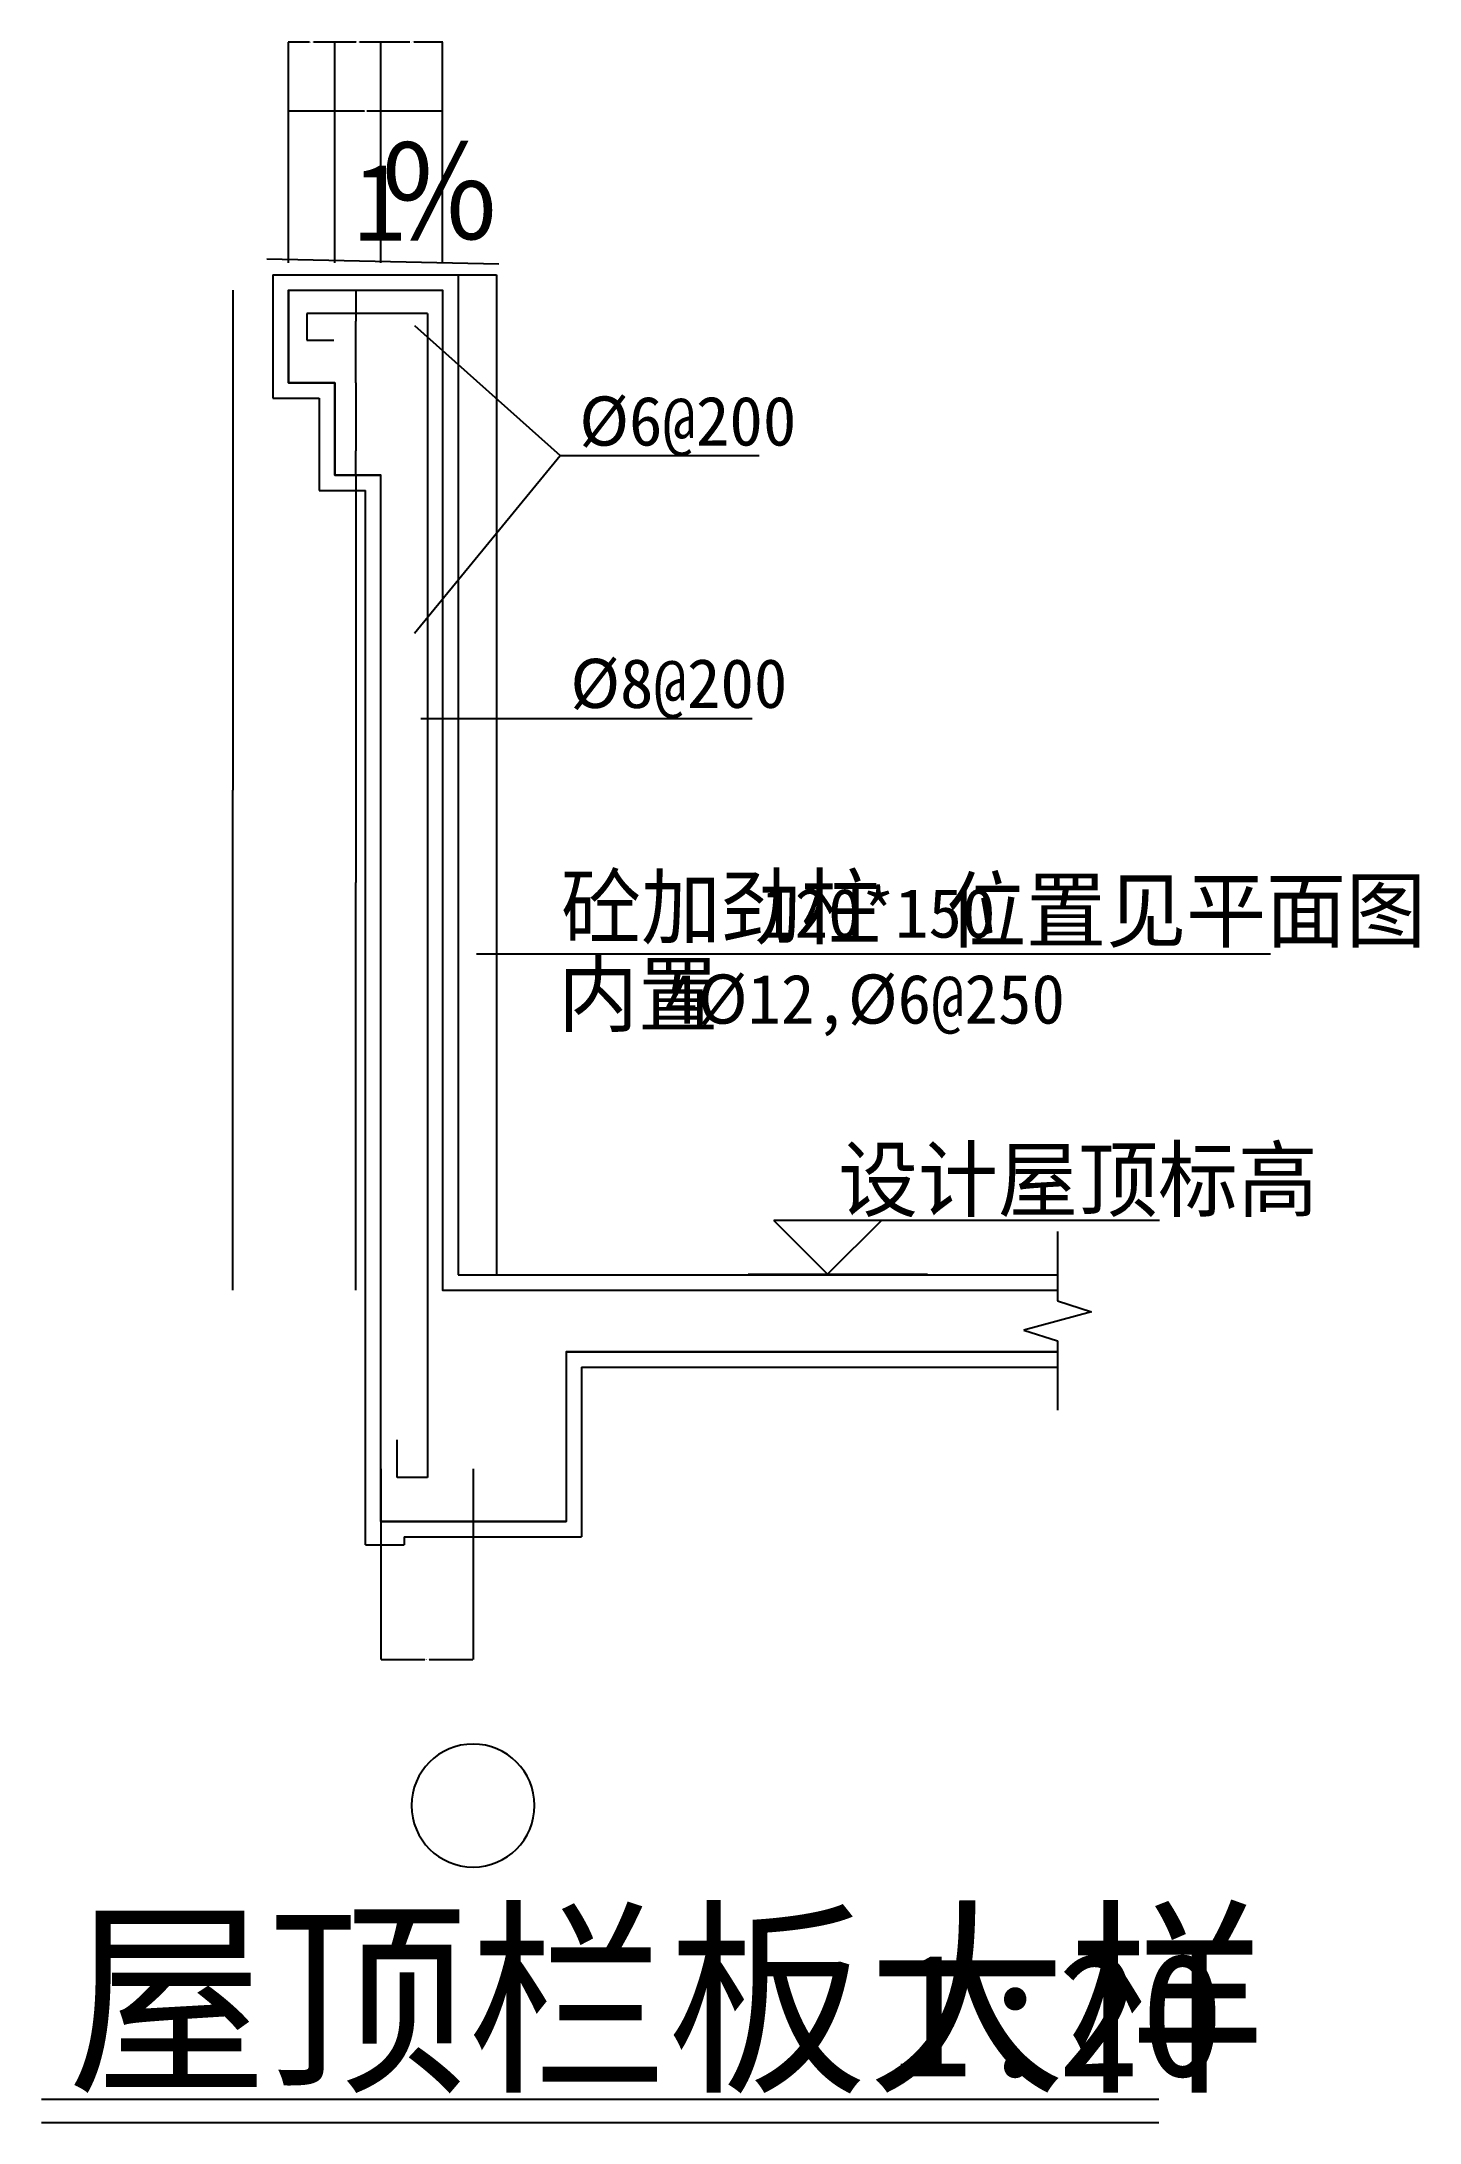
# Model space of a CAD drawing. Header units: metres. Extents: x 13164 to 14956, y 19301 to 22007.
import ezdxf

# ---------------------------------------------------------------- set-up
doc = ezdxf.new("R2010")
doc.units = ezdxf.units.M
for name, color, linetype in [('AXIS', 3, 'Continuous'), ('LINE', 3, 'Continuous'), ('OTHER', 7, 'Continuous'), ('PUB_DIM', 3, 'Continuous'), ('PUB_TEXT', 7, 'Continuous'), ('PUB_WALL', 255, 'Continuous'), ('S_WALL', 255, 'Continuous'), ('WINDOW', 2, 'Continuous')]:
    doc.layers.add(name, color=color, linetype=linetype)
doc.dimstyles.get("Standard").update_dxf_attribs({"dimtxt": 2.5, "dimasz": 2.5, "dimexe": 1.25, "dimexo": 0.625, "dimtad": 1, "dimcen": 2.5, "dimazin": 3, "dimtfac": 1, "dimtmove": 0, "dimatfit": 3})

# ---------------------------------------------------------------- blocks, each defined once
blk = doc.blocks.new('_AXISO')
blk.add_circle((0, 0), 0.5)
blk = doc.blocks.new('_CLOSEDFILLED')
at = {"color": 0, "linetype": 'BYBLOCK'}
blk.add_solid([(-1, 0), (0, 0), (-1, 0)], dxfattribs=at)
blk = doc.blocks.new('*D1')
for p, q in [((13572.54, 21683.15), (13572.54, 21642.91)), ((13572.29, 21642.91), (13572.04, 21642.91)), ((13572.54, 21562.96), (13572.54, 21642.91)), ((13572.54, 21642.91), (13572.54, 21642.91)), ((13572.79, 21642.91), (13573.04, 21642.91))]:
    blk.add_line(p, q)
at = {"layer": 'Defpoints'}
for p in [(13572.54, 21683.15), (13572.54, 21642.91), (13572.54, 21562.96)]:
    blk.add_point(p, dxfattribs=at)
at = {"layer": 'PUB_DIM', "xscale": 0.25, "yscale": 0.25}
blk.add_blockref('_CLOSEDFILLED', (13572.54, 21642.91), dxfattribs=at)
at = {"layer": 'PUB_DIM', "xscale": 0.25, "yscale": 0.25, "rotation": 180}
blk.add_blockref('_CLOSEDFILLED', (13572.54, 21642.91), dxfattribs=at)
at = {"layer": 'PUB_DIM', "insert": (13572.54, 21644.035), "char_height": 1, "attachment_point": 5}
blk.add_mtext('0', dxfattribs=at)
blk = doc.blocks.new('*D2')
for p, q in [((13572.54, 21562.96), (13572.54, 21474.34)), ((13572.29, 21474.34), (13572.04, 21474.34)), ((13572.54, 21442.77), (13572.54, 21474.34)), ((13572.54, 21474.34), (13572.54, 21474.34)), ((13572.79, 21474.34), (13573.04, 21474.34))]:
    blk.add_line(p, q)
at = {"layer": 'Defpoints'}
for p in [(13572.54, 21562.96), (13572.54, 21474.34), (13572.54, 21442.77)]:
    blk.add_point(p, dxfattribs=at)
at = {"layer": 'PUB_DIM', "xscale": 0.25, "yscale": 0.25}
blk.add_blockref('_CLOSEDFILLED', (13572.54, 21474.34), dxfattribs=at)
at = {"layer": 'PUB_DIM', "xscale": 0.25, "yscale": 0.25, "rotation": 180}
blk.add_blockref('_CLOSEDFILLED', (13572.54, 21474.34), dxfattribs=at)
at = {"layer": 'PUB_DIM', "insert": (13572.54, 21475.465), "char_height": 1, "attachment_point": 5}
blk.add_mtext('0', dxfattribs=at)
blk = doc.blocks.new('*D3')
for p, q in [((13572.54, 21442.77), (13572.54, 20912.86)), ((13572.29, 20912.86), (13572.04, 20912.86)), ((13572.54, 20382.95), (13572.54, 20912.86)), ((13572.54, 20912.86), (13572.54, 20912.86)), ((13572.79, 20912.86), (13573.04, 20912.86))]:
    blk.add_line(p, q)
at = {"layer": 'Defpoints'}
for p in [(13572.54, 21442.77), (13572.54, 20912.86), (13572.54, 20382.95)]:
    blk.add_point(p, dxfattribs=at)
at = {"layer": 'PUB_DIM', "xscale": 0.25, "yscale": 0.25}
blk.add_blockref('_CLOSEDFILLED', (13572.54, 20912.86), dxfattribs=at)
at = {"layer": 'PUB_DIM', "xscale": 0.25, "yscale": 0.25, "rotation": 180}
blk.add_blockref('_CLOSEDFILLED', (13572.54, 20912.86), dxfattribs=at)
at = {"layer": 'PUB_DIM', "insert": (13572.54, 20913.985), "char_height": 1, "attachment_point": 5}
blk.add_mtext('0', dxfattribs=at)
blk = doc.blocks.new('*D4')
for p, q in [((13412.54, 21683.15), (13412.54, 21033.05)), ((13412.29, 21033.05), (13412.04, 21033.05)), ((13412.54, 20382.95), (13412.54, 21033.05)), ((13412.54, 21033.05), (13412.54, 21033.05)), ((13412.79, 21033.05), (13413.04, 21033.05))]:
    blk.add_line(p, q)
at = {"layer": 'Defpoints'}
for p in [(13412.54, 21683.15), (13412.54, 21033.05), (13412.54, 20382.95)]:
    blk.add_point(p, dxfattribs=at)
at = {"layer": 'PUB_DIM', "xscale": 0.25, "yscale": 0.25}
blk.add_blockref('_CLOSEDFILLED', (13412.54, 21033.05), dxfattribs=at)
at = {"layer": 'PUB_DIM', "xscale": 0.25, "yscale": 0.25, "rotation": 180}
blk.add_blockref('_CLOSEDFILLED', (13412.54, 21033.05), dxfattribs=at)
at = {"layer": 'PUB_DIM', "insert": (13412.54, 21034.175), "char_height": 1, "attachment_point": 5}
blk.add_mtext('0', dxfattribs=at)
blk = doc.blocks.new('*D5')
for p, q in [((13512.275, 22005.9), (13484.43, 22005.9)), ((13484.68, 21719.03), (13484.68, 22005.9)), ((13545.12, 22005.9), (13517.275, 22005.9)), ((13544.87, 21719.03), (13544.87, 22005.9))]:
    blk.add_line(p, q)
at = {"layer": 'Defpoints'}
for p in [(13544.87, 22005.9), (13484.68, 21719.03), (13544.87, 21719.03)]:
    blk.add_point(p, dxfattribs=at)
at = {"layer": 'PUB_DIM', "xscale": 0.25, "yscale": 0.25}
blk.add_blockref('_CLOSEDFILLED', (13484.68, 22005.9), dxfattribs=at)
at = {"layer": 'PUB_DIM', "xscale": 0.25, "yscale": 0.25, "rotation": 180}
blk.add_blockref('_CLOSEDFILLED', (13544.87, 22005.9), dxfattribs=at)
at = {"layer": 'PUB_DIM', "insert": (13514.775, 22005.9), "char_height": 1, "attachment_point": 5}
blk.add_mtext('60,19', dxfattribs=at)
blk = doc.blocks.new('*D6')
for p, q in [((13572.97, 22005.9), (13544.62, 22005.9)), ((13544.87, 21719.03), (13544.87, 22005.9)), ((13605.32, 22005.9), (13576.97, 22005.9)), ((13605.07, 21719.03), (13605.07, 22005.9))]:
    blk.add_line(p, q)
at = {"layer": 'Defpoints'}
for p in [(13605.07, 22005.9), (13544.87, 21719.03), (13605.07, 21719.03)]:
    blk.add_point(p, dxfattribs=at)
at = {"layer": 'PUB_DIM', "xscale": 0.25, "yscale": 0.25}
blk.add_blockref('_CLOSEDFILLED', (13544.87, 22005.9), dxfattribs=at)
at = {"layer": 'PUB_DIM', "xscale": 0.25, "yscale": 0.25, "rotation": 180}
blk.add_blockref('_CLOSEDFILLED', (13605.07, 22005.9), dxfattribs=at)
at = {"layer": 'PUB_DIM', "insert": (13574.97, 22005.9), "char_height": 1, "attachment_point": 5}
blk.add_mtext('60,2', dxfattribs=at)
blk = doc.blocks.new('*D7')
for p, q in [((13642.68, 22005.9), (13604.82, 22005.9)), ((13605.07, 21719.03), (13605.07, 22005.9)), ((13685.54, 22005.9), (13647.68, 22005.9)), ((13685.29, 21719.03), (13685.29, 22005.9))]:
    blk.add_line(p, q)
at = {"layer": 'Defpoints'}
for p in [(13685.29, 22005.9), (13605.07, 21719.03), (13685.29, 21719.03)]:
    blk.add_point(p, dxfattribs=at)
at = {"layer": 'PUB_DIM', "xscale": 0.25, "yscale": 0.25}
blk.add_blockref('_CLOSEDFILLED', (13605.07, 22005.9), dxfattribs=at)
at = {"layer": 'PUB_DIM', "xscale": 0.25, "yscale": 0.25, "rotation": 180}
blk.add_blockref('_CLOSEDFILLED', (13685.29, 22005.9), dxfattribs=at)
at = {"layer": 'PUB_DIM', "insert": (13645.18, 22005.9), "char_height": 1, "attachment_point": 5}
blk.add_mtext('80,22', dxfattribs=at)
blk = doc.blocks.new('*D8')
for p, q in [((13583.485, 21915.9), (13484.43, 21915.9)), ((13484.68, 21879.03), (13484.68, 21915.9)), ((13685.54, 21915.9), (13586.485, 21915.9)), ((13685.29, 21879.03), (13685.29, 21915.9))]:
    blk.add_line(p, q)
at = {"layer": 'Defpoints'}
for p in [(13685.29, 21915.9), (13484.68, 21879.03), (13685.29, 21879.03)]:
    blk.add_point(p, dxfattribs=at)
at = {"layer": 'PUB_DIM', "xscale": 0.25, "yscale": 0.25}
blk.add_blockref('_CLOSEDFILLED', (13484.68, 21915.9), dxfattribs=at)
at = {"layer": 'PUB_DIM', "xscale": 0.25, "yscale": 0.25, "rotation": 180}
blk.add_blockref('_CLOSEDFILLED', (13685.29, 21915.9), dxfattribs=at)
at = {"layer": 'PUB_DIM', "insert": (13584.985, 21915.9), "char_height": 1, "attachment_point": 5}
blk.add_mtext('200', dxfattribs=at)
blk = doc.blocks.new('*D9')
for p, q in [((13605.07, 20150.42), (13605.07, 19902.62)), ((13724.84, 20150.42), (13724.84, 19902.62)), ((13605.32, 19902.62), (13661.955, 19902.62)), ((13667.955, 19902.62), (13724.59, 19902.62))]:
    blk.add_line(p, q)
at = {"layer": 'Defpoints'}
for p in [(13605.07, 20150.42), (13724.84, 20150.42), (13605.07, 19902.62)]:
    blk.add_point(p, dxfattribs=at)
at = {"layer": 'PUB_DIM', "xscale": 0.25, "yscale": 0.25, "rotation": 180}
blk.add_blockref('_CLOSEDFILLED', (13605.07, 19902.62), dxfattribs=at)
at = {"layer": 'PUB_DIM', "xscale": 0.25, "yscale": 0.25}
blk.add_blockref('_CLOSEDFILLED', (13724.84, 19902.62), dxfattribs=at)
at = {"layer": 'PUB_DIM', "insert": (13664.955, 19902.62), "char_height": 1, "attachment_point": 5}
blk.add_mtext('119,77', dxfattribs=at)

msp = doc.modelspace()

# ---------------------------------------------------------------- linework, layer by layer
at = {"layer": 'LINE'}
for p, q in [((13705.36, 21703.21), (13755.55, 21703.21)), ((13755.55, 21703.21), (13755.55, 20403.01)), ((13665.64, 21653.15), (13508.77, 21653.15)), ((13508.77, 21653.15), (13508.77, 21618.15)), ((13665.64, 21653.15), (13665.64, 20139.18)), ((13648.9, 21637.39), (13838.17, 21468.44)), ((13508.77, 21618.15), (13543.77, 21618.15)), ((13648.9, 21237.39), (13838.17, 21468.44)), ((13838.17, 21468.44), (14097.14, 21468.44)), ((14082.86, 20403.51), (14315.97, 20403.51)), ((13625.99, 20139.18), (13625.99, 20188.24)), ((13665.64, 20139.18), (13625.99, 20139.18))]:
    msp.add_line(p, q, dxfattribs=at)
at = {"layer": 'OTHER'}
for p, q in [((14485.15, 20459.01), (14485.15, 20368.82)), ((14529.15, 20354.82), (14441.15, 20330.82)), ((14485.15, 20368.82), (14529.15, 20354.82)), ((14441.15, 20330.82), (14485.15, 20316.82)), ((14485.15, 20316.82), (14485.15, 20226.63))]:
    msp.add_line(p, q, dxfattribs=at)
at = {"layer": 'PUB_DIM'}
for p, q in [((13657.05, 21126.5), (14087.88, 21126.5)), ((14761.92, 20819.64), (13729.21, 20819.64)), ((14617.62, 20473.51), (14116.04, 20473.51)), ((14186.04, 20403.51), (14116.04, 20473.51)), ((14256.04, 20473.51), (14186.04, 20403.51))]:
    msp.add_line(p, q, dxfattribs=at)
msp.add_lwpolyline([(13758.52, 21717.16), (13456.74, 21723.58)], dxfattribs=at)
at = {"layer": 'PUB_TEXT'}
for points in [[(13163.64, 19330.61), (14616.9, 19330.61)], [(13163.64, 19300.61), (14616.9, 19300.61)]]:
    msp.add_lwpolyline(points, dxfattribs=at)
at = {"layer": 'PUB_WALL'}
msp.add_lwpolyline([(14485.15, 20302.69), (13845.84, 20302.69), (13845.84, 20081.99), (13605.07, 20081.99), (13605.07, 21442.76), (13544.88, 21442.76), (13544.88, 21562.95), (13484.69, 21562.95), (13484.69, 21683.15), (13685.29, 21683.15), (13685.29, 20382.95), (14485.15, 20382.95)], dxfattribs=at)
at = {"layer": 'S_WALL'}
for p, q in [((13484.69, 21683.15), (13685.29, 21683.15)), ((13484.69, 21683.15), (13484.69, 21562.95)), ((13685.29, 21683.15), (13685.29, 20382.95)), ((13484.69, 21562.95), (13544.88, 21562.95)), ((13544.88, 21562.95), (13544.88, 21442.76)), ((13544.88, 21442.76), (13605.07, 21442.76)), ((13605.07, 20081.99), (13605.07, 21442.76)), ((13685.29, 20382.95), (14485.15, 20382.95)), ((13845.84, 20302.69), (14485.15, 20302.69)), ((13845.84, 20302.69), (13845.84, 20081.99)), ((13605.07, 20081.99), (13845.84, 20081.99))]:
    msp.add_line(p, q, dxfattribs=at)
at = {"layer": 'WINDOW'}
for p, q in [((13464.62, 21703.21), (13464.62, 21542.89)), ((13464.62, 21703.21), (13705.36, 21703.21)), ((13705.36, 21703.21), (13705.36, 20403.01)), ((13464.62, 21542.89), (13524.81, 21542.89)), ((13524.81, 21542.89), (13524.81, 21422.7)), ((13524.81, 21422.7), (13585.01, 21422.7)), ((13585.01, 20051.89), (13585.01, 21422.7)), ((13705.36, 20403.01), (14485.15, 20403.01)), ((13865.9, 20282.63), (13865.9, 20061.92)), ((13865.9, 20282.63), (14485.15, 20282.63)), ((13585.01, 20051.89), (13635.17, 20051.89)), ((13635.17, 20061.92), (13635.17, 20051.89)), ((13635.17, 20061.92), (13865.9, 20061.92))]:
    msp.add_line(p, q, dxfattribs=at)

# ---------------------------------------------------------------- block references
at = {"layer": 'AXIS', "xscale": -160, "yscale": 160, "zscale": 160}
msp.add_blockref('_AXISO', (13724.84, 19712.62), dxfattribs=at)

# ---------------------------------------------------------------- texts
at = {"layer": 'PUB_DIM'}
msp.add_text('设计屋顶标高', height=80, dxfattribs=at).set_placement((14199.75, 20486.78))
at = {"layer": 'PUB_TEXT'}
for s, height, p in [('％', 125, (13599.81, 21747.89)), ('1', 100, (13569.47, 21747.89)), ('%%c6@200', 64, (13863.05, 21481.21)), ('%%c8@200', 64, (13851.4, 21140.03)), ('砼加劲柱', 80, (13839.42, 20841.27)), ('位置见平面图', 80, (14340.44, 20836.92)), ('120*150', 64, (14099.6, 20841.27)), ('内置', 80, (13835.6, 20727.4)), ('4%%c12,%%c6@250', 64, (13973.7, 20729.51)), ('屋顶栏板大样', 200, (13197.32, 19360.61)), ('1:20', 160, (14266.75, 19360.61))]:
    msp.add_text(s, height=height, dxfattribs=at).set_placement(p)

# ---------------------------------------------------------------- dimensions: what is measured, and where the dimension line sits
at = {"layer": 'PUB_DIM'}
for base, p1, p2, picture, middle in [((13544.87, 22005.9), (13544.87, 21719.03), (13484.68, 21719.03), '*D5', (13514.775, 22005.9)), ((13605.07, 22005.9), (13605.07, 21719.03), (13544.87, 21719.03), '*D6', (13574.97, 22005.9)), ((13685.29, 22005.9), (13685.29, 21719.03), (13605.07, 21719.03), '*D7', (13645.18, 22005.9)), ((13412.54, 21033.05), (13412.54, 21683.15), (13412.54, 20382.95), '*D4', (13412.54, 21034.175)), ((13572.54, 21642.91), (13572.54, 21683.15), (13572.54, 21562.96), '*D1', (13572.54, 21644.035)), ((13572.54, 21474.34), (13572.54, 21562.96), (13572.54, 21442.77), '*D2', (13572.54, 21475.465)), ((13572.54, 20912.86), (13572.54, 21442.77), (13572.54, 20382.95), '*D3', (13572.54, 20913.985)), ((13605.07, 19902.62), (13605.07, 20150.42), (13724.84, 20150.42), '*D9', (13664.955, 19902.62))]:
    dim = msp.add_linear_dim(base=base, p1=p1, p2=p2, dimstyle='Standard', dxfattribs=at)
    dim.commit()
    dim.dimension.update_dxf_attribs({"geometry": picture, "text_midpoint": middle})
dim = msp.add_linear_dim(base=(13685.29, 21915.9), p1=(13685.29, 21879.03), p2=(13484.68, 21879.03), text='200', dimstyle='Standard', dxfattribs=at)
dim.commit()
dim.dimension.update_dxf_attribs({"geometry": '*D8', "text_midpoint": (13584.985, 21915.9)})

doc.saveas('drawing.dxf')
